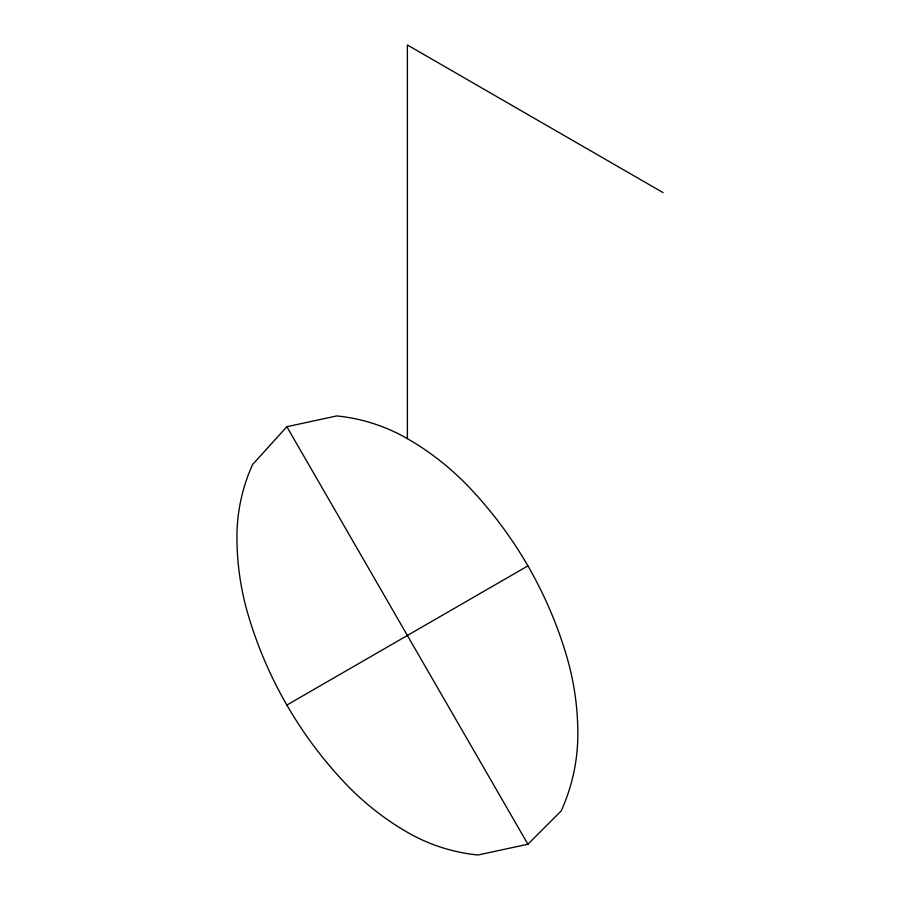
<?xml version="1.0" encoding="UTF-8"?>
<svg xmlns="http://www.w3.org/2000/svg" width="900" height="900" viewBox="0 0 900 900"><rect width="100%" height="100%" fill="white"/><g stroke="black" fill="none" stroke-linecap="round" stroke-linejoin="round"><path stroke-width="1.35" d="M286.852 426.713L252.574 464.558A175.882 175.882 0 0 0 236.936 537.053A275.468 275.468 0 0 0 248.344 615.521A416.149 416.149 0 0 0 345.139 783.18A275.468 275.468 0 0 0 407.385 832.298A175.882 175.882 0 0 0 477.99 855L527.918 844.234L561.24 810.866A186.761 186.761 0 0 0 577.845 733.883A275.468 275.468 0 0 0 566.426 655.414A416.149 416.149 0 0 0 469.631 487.766A275.468 275.468 0 0 0 407.385 438.649A175.882 175.882 0 0 0 336.78 415.935L286.852 426.713L527.918 844.234M286.852 705.06L527.918 565.886M663.064 192.623L407.385 45L407.385 438.649"/></g></svg>
